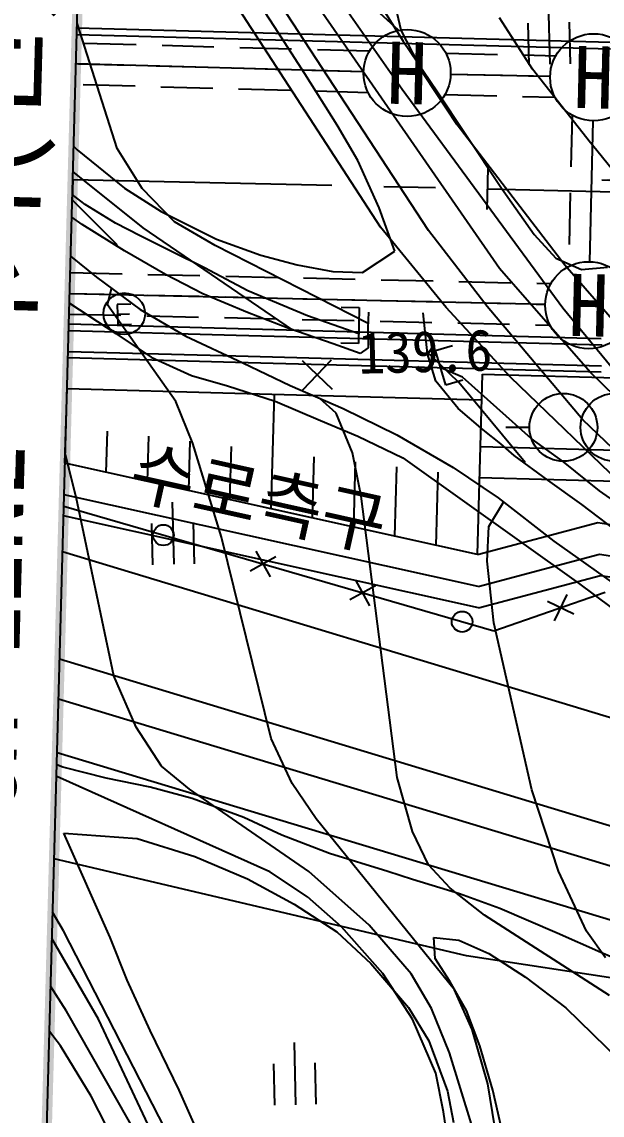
# Model space of a CAD drawing. Header units: millimetres. Extents: x 14950 to 15746, y 1103 to 1809.
# Drawn here: x 15027.4 to 15055.3, y 1426.4 to 1479.2 of the extents above; entities that cross this region are included whole.
import ezdxf
from ezdxf.enums import TextEntityAlignment as Align
from ezdxf.xclip import XClip

# ---------------------------------------------------------------- set-up
doc = ezdxf.new("R2010")
doc.units = ezdxf.units.MM
doc.header["$LTSCALE"] = 10
doc.header["$MEASUREMENT"] = 0
doc.header["$XCLIPFRAME"] = 2
for name, pattern in [('A-CENTR01', [2, 1.25, -0.25, 0.25, -0.25]), ('CENTER', [2, 1.25, -0.25, 0.25, -0.25]), ('HIDDEN', [0.375, 0.25, -0.125])]:
    doc.linetypes.add(name, pattern=pattern)
for name, color, linetype in [('TN-MACL', 6, 'A-CENTR01'), ('TN-MANH', 4, 'Continuous'), ('TZ-BASE', 253, 'Continuous'), ('TZ-CABL', 4, 'Continuous'), ('TZ-SYMB', 1, 'Continuous')]:
    doc.layers.add(name, color=color, linetype=linetype)
doc.layers.add('TX-PAPR', color=2, linetype='Continuous', plot=False)
doc.styles.add('GR', font='GulimChe.ttf')
doc.styles.add('HANA', font='GulimChe.ttf')
doc.styles.get("Standard").update_dxf_attribs({"font": 'GulimChe.ttf'})
doc.styles.add('굴림체', font='GulimChe.ttf')
doc.linetypes.add('ZIGZAG', pattern='A,0.0001,-0.2,[131,ltypeshp.shx,S=0.2,R=0,X=-0.2,Y=0],-0.4,[131,ltypeshp.shx,S=0.2,R=180,X=0.2,Y=0],-0.2', length=0.8001)
doc.dimstyles.get("Standard").update_dxf_attribs({"dimtxt": 0.18, "dimasz": 0.18, "dimexe": 0.18, "dimexo": 0.0625, "dimgap": 0.09, "dimtad": 0, "dimtih": 1, "dimtoh": 1, "dimdec": 4, "dimzin": 0, "dimdsep": 46, "dimtxsty": 'Standard', "dimcen": 0.09, "dimadec": 0, "dimazin": 0, "dimtfac": 1, "dimtdec": 4, "dimtofl": 0, "dimtmove": 0, "dimatfit": 3, "dimfxl": 0, "dimtolj": 1, "dimtzin": 0, "dimarcsym": 0})

# ---------------------------------------------------------------- blocks, each defined once
blk = doc.blocks.new('JD-DGDG5SGS')
at = {"layer": 'TZ-BASE'}
for p, q in [((14.847, -2.306, -74.896), (0.541, 19.732, -74.896)), ((15.833, 7.196, -70.896), (13.503, 17.221, -70.896)), ((17.159, -2.469, -73.896), (6.515, 13.797, -73.896)), ((20.572, -4.298, -72.896), (8.061, 13.797, -72.896)), ((9.734, 7.357, -75.477), (8.12, 9.823, -75.477)), ((15.883, 4.33, -71.896), (12.041, 9.856, -71.896)), ((14.501, 8.952, -70.635), (15.938, 6.677, -70.635)), ((22.931, 8.555, -70.414), (23.005, 5.556, -70.414)), ((2.15, 1.488, -75.896), (0.207, 7.539, -75.896)), ((22.169, 5.32, -69.896), (20.577, 7.802, -69.896)), ((22.005, 5.532, -70.414), (21.956, 7.531, -70.414)), ((24.005, 5.581, -70.414), (23.955, 7.58, -70.414)), ((0.192, 6.998, -215.896), (25.923, 6.294, -215.896)), ((0.2, 7.309, -215.896), (25.953, 6.621, -215.896)), ((11.19, 5.099, -75.477), (9.734, 7.357, -75.477)), ((16.949, 5.038, -70.896), (15.833, 7.196, -70.896)), ((15.938, 6.677, -70.635), (17.59, 4.229, -70.635)), ((24.962, 1.766, -69.896), (22.169, 5.32, -69.896)), ((12.749, 2.617, -75.477), (11.19, 5.099, -75.477)), ((18.532, 2.626, -70.896), (16.949, 5.038, -70.896)), ((23.629, -6.214, -71.896), (15.883, 4.33, -71.896)), ((17.59, 4.229, -70.635), (18.959, 2.158, -70.635)), ((13.742, 0.909, -75.477), (12.749, 2.617, -75.477)), ((23.729, -4.136, -70.896), (18.532, 2.626, -70.896)), ((18.959, 2.158, -70.635), (20.68, -0.422, -70.635)), ((0.044, 1.601, -75.477), (0.221, 1.423, -75.477)), ((25.057, 1.654, -69.896), (24.962, 1.766, -69.896)), ((29.627, -4.008, -69.896), (25.057, 1.654, -69.896)), ((0.221, 1.423, -75.477), (2.501, -0.419, -75.477)), ((3.348, -0.433, -75.896), (2.15, 1.488, -75.896)), ((0.023, 1, -215.896), (-0.023, -1, -215.896)), ((14.774, -1.372, -75.477), (13.742, 0.909, -75.477)), ((20.018, 0.543, -215.896), (19.972, -1.456, -215.896)), ((3.396, -2.335, -76.896), (0.01, 0.382, -76.896)), ((2.501, -0.419, -75.477), (4.269, -1.546, -75.477)), ((4.912, -2.053, -75.896), (3.348, -0.433, -75.896)), ((20.68, -0.422, -70.635), (22.246, -2.664, -70.635)), ((2.133, -3.145, -77.896), (-0.027, -0.985, -77.896)), ((0.597, -1.205, -215.896), (-0.02, -0.735, -215.896)), ((2.059, -2.118, -215.896), (0.597, -1.205, -215.896)), ((4.269, -1.546, -75.477), (6.933, -2.884, -75.477)), ((15.535, -3.459, -75.477), (14.774, -1.372, -75.477)), ((0.454, -2.177, -86.214), (-0.05, -1.826, -86.214)), ((6.86, -3.196, -75.896), (4.912, -2.053, -75.896)), ((2.495, -3.441, -86.214), (0.454, -2.177, -86.214)), ((3.254, -2.728, -215.896), (2.059, -2.118, -215.896)), ((10.598, -7.258, -76.896), (3.396, -2.335, -76.896)), ((18.008, -6.185, -74.896), (14.847, -2.306, -74.896)), ((19.976, -6.136, -73.896), (17.159, -2.469, -73.896)), ((2.15, -3.227, -77.896), (2.133, -3.145, -77.896)), ((4.759, -3.477, -215.896), (3.254, -2.728, -215.896)), ((6.933, -2.884, -75.477), (9.063, -3.654, -75.477)), ((22.246, -2.664, -70.635), (23.296, -3.803, -70.635)), ((4.465, -4.591, -86.214), (2.495, -3.441, -86.214)), ((6.354, -4.266, -215.896), (4.759, -3.477, -215.896)), ((14.242, -6.955, -75.896), (6.86, -3.196, -75.896)), ((9.063, -3.654, -75.477), (10.816, -4.117, -75.477)), ((13.972, -4.496, -75.477), (15.535, -3.459, -75.477)), ((-0.102, -3.708, -66.913), (1.145, -4.722, -66.913)), ((10.816, -4.117, -75.477), (12.537, -4.448, -75.477)), ((23.296, -3.803, -70.635), (24.532, -4.341, -70.635)), ((29.533, -10.823, -70.896), (23.729, -4.136, -70.896)), ((1.145, -4.722, -66.913), (3.249, -6.283, -66.913)), ((6.276, -5.515, -86.214), (4.465, -4.591, -86.214)), ((8.436, -5.383, -215.896), (6.354, -4.266, -215.896)), ((12.537, -4.448, -75.477), (13.972, -4.496, -75.477)), ((24.952, -9.302, -72.896), (20.572, -4.298, -72.896)), ((24.532, -4.341, -70.635), (25.787, -4.235, -70.635)), ((1.681, -6.053, -77.896), (1.871, -5.261, -77.896)), ((8.421, -6.415, -86.214), (6.276, -5.515, -86.214)), ((11.325, -6.583, -215.896), (8.436, -5.383, -215.896)), ((-0.164, -5.98, -74.059), (2.07, -7.442, -74.059)), ((4.964, -10.721, -77.896), (1.681, -6.053, -77.896)), ((2.807, -6.026, -77.649), (2.143, -6.042, -77.649)), ((2.143, -6.042, -77.649), (2.167, -7.005, -77.649)), ((3.249, -6.283, -66.913), (5.455, -7.57, -66.913)), ((12.951, -6.164, -215.896), (13.804, -6.174, -215.896)), ((13.804, -6.174, -215.896), (13.782, -7.916, -215.896)), ((21.114, -9.539, -74.896), (18.008, -6.185, -74.896)), ((24.598, -11.605, -73.896), (19.976, -6.136, -73.896)), ((26.632, -9.867, -71.896), (23.629, -6.214, -71.896)), ((2.736, -6.509, -77.649), (2.155, -6.524, -77.649)), ((10.421, -7.197, -86.214), (8.421, -6.415, -86.214)), ((13.803, -7.447, -215.896), (11.325, -6.583, -215.896)), ((14.261, -6.402, -86.214), (14.235, -7.175, -86.214)), ((17.105, -8.41, -75.734), (16.893, -6.432, -75.734)), ((-0.2, -7.297, -215.896), (7.885, -7.518, -215.896)), ((25.488, -7.691, -215.896), (-0.192, -6.989, -215.896)), ((2.167, -7.005, -77.649), (2.831, -6.989, -77.649)), ((12.553, -7.93, -86.214), (10.421, -7.197, -86.214)), ((14.235, -7.175, -86.214), (14.24, -8.132, -86.214)), ((2.07, -7.442, -74.059), (3.782, -8.584, -74.059)), ((5.455, -7.57, -66.913), (8.194, -8.857, -66.913)), ((7.885, -7.518, -215.896), (25.521, -7.991, -215.896)), ((13.782, -7.916, -215.896), (12.929, -7.905, -215.896)), ((-0.227, -8.297, -215.896), (7.858, -8.518, -215.896)), ((13.864, -8.396, -86.214), (12.553, -7.93, -86.214)), ((14.24, -8.132, -86.214), (13.864, -8.396, -86.214)), ((17.504, -9.731, -75.734), (17.105, -8.41, -75.734)), ((17.244, -8.484, -75.896), (17.106, -8.414, -75.896)), ((17.493, -8.26, -215.896), (18.311, -8.014, -215.896)), ((17.996, -9.928, -215.896), (17.493, -8.26, -215.896)), ((-0.236, -8.597, -215.896), (7.85, -8.818, -215.896)), ((3.782, -8.584, -74.059), (5.725, -9.458, -74.059)), ((7.85, -8.818, -215.896), (25.485, -9.291, -215.896)), ((7.858, -8.518, -215.896), (25.493, -8.991, -215.896)), ((8.194, -8.857, -66.913), (10.479, -9.944, -66.913)), ((11.067, -8.739, -76.25), (12.516, -10.118, -76.25)), ((11.102, -10.153, -76.25), (12.481, -8.704, -76.25)), ((18.619, -9.805, -75.896), (17.244, -8.484, -75.896)), ((5.725, -9.458, -74.059), (7.459, -9.957, -74.059)), ((18.789, -9.537, -215.896), (17.745, -9.094, -215.896)), ((19.513, -18.1, -215.896), (19.752, -9.397, -215.896)), ((19.752, -9.397, -215.896), (59.738, -10.491, -215.896)), ((27.874, -12.16, -72.896), (24.952, -9.302, -72.896)), ((7.459, -9.957, -74.059), (9.756, -10.694, -74.059)), ((10.479, -9.944, -66.913), (13.041, -11.059, -66.913)), ((18.584, -11.055, -75.734), (17.504, -9.731, -75.734)), ((18.813, -9.682, -215.896), (17.996, -9.928, -215.896)), ((21.817, -13.661, -75.896), (18.619, -9.805, -75.896)), ((22.111, -12.496, -215.896), (18.789, -9.537, -215.896)), ((29.962, -18.1, -74.896), (21.114, -9.539, -74.896)), ((-0.374, -13.695, -215.896), (-0.275, -10.096, -215.896)), ((-0.277, -10.096, -215.896), (7.809, -10.317, -215.896)), ((7.809, -10.317, -215.896), (19.717, -10.643, -215.896)), ((9.57, -15.897, -215.896), (9.721, -10.37, -215.896)), ((5.787, -12.736, -77.896), (4.964, -10.721, -77.896)), ((9.756, -10.694, -74.059), (11.953, -11.632, -74.059)), ((12.709, -11.275, -76.896), (11.916, -10.569, -76.896)), ((13.041, -11.059, -66.913), (15.634, -12.322, -66.913)), ((19.785, -12.089, -75.734), (18.584, -11.055, -75.734)), ((13.492, -13.196, -76.896), (12.709, -11.275, -76.896)), ((27.252, -14.151, -73.896), (24.598, -11.605, -73.896)), ((11.953, -11.632, -74.059), (13.752, -12.389, -74.059)), ((20.647, -12.762, -75.734), (19.785, -12.089, -75.734)), ((1.615, -14.135, -215.896), (1.669, -12.143, -215.896)), ((3.604, -14.576, -215.896), (3.663, -12.391, -215.896)), ((5.592, -15.016, -215.896), (5.657, -12.638, -215.896)), ((13.752, -12.389, -74.059), (15.91, -13.436, -74.059)), ((15.634, -12.322, -66.913), (18.345, -13.902, -66.913)), ((23.659, -13.633, -215.896), (22.111, -12.496, -215.896)), ((7.174, -17.269, -77.896), (5.787, -12.736, -77.896)), ((7.581, -15.457, -215.896), (7.651, -12.886, -215.896)), ((19.656, -12.885, -215.896), (39.656, -13.432, -215.896)), ((21.292, -13.317, -75.734), (20.647, -12.762, -75.734)), ((-0.374, -13.695, -215.896), (-0.375, -13.695, -215.896)), ((19.513, -18.1, -215.896), (-0.374, -13.695, -215.896)), ((0.165, -15.338, -78.896), (-0.362, -13.219, -78.896)), ((11.558, -16.338, -215.896), (11.639, -13.381, -215.896)), ((13.913, -15.287, -76.896), (13.492, -13.196, -76.896)), ((13.547, -16.778, -215.896), (13.633, -13.629, -215.896)), ((15.91, -13.436, -74.059), (24.389, -19.477, -74.059)), ((22.911, -14.511, -75.734), (21.292, -13.317, -75.734)), ((21.805, -13.695, -75.896), (21.817, -13.661, -75.896)), ((25.399, -15.035, -215.896), (23.659, -13.633, -215.896)), ((15.536, -17.219, -215.896), (15.627, -13.876, -215.896)), ((17.525, -17.659, -215.896), (17.621, -14.124, -215.896)), ((18.345, -13.902, -66.913), (20.507, -15.372, -66.913)), ((19.615, -14.385, -215.896), (39.615, -14.932, -215.896)), ((24.549, -15.688, -75.734), (22.911, -14.511, -75.734)), ((19.545, -19.643, -215.896), (-0.417, -15.222, -215.896)), ((15.638, -28.852, -76.896), (13.913, -15.287, -76.896)), ((27.218, -16.309, -215.896), (25.399, -15.035, -215.896)), ((1.982, -23.953, -78.896), (0.165, -15.338, -78.896)), ((4.795, -15.573, -78.312), (4.869, -18.572, -78.312)), ((20.067, -16.751, -75.896), (20.774, -15.578, -75.896)), ((20.507, -15.372, -66.913), (23.203, -17.45, -66.913)), ((26.616, -17.266, -75.734), (24.549, -15.688, -75.734)), ((19.567, -20.672, -215.896), (-0.445, -16.24, -215.896)), ((3.869, -18.597, -78.312), (3.82, -16.598, -78.312)), ((5.869, -18.548, -78.312), (5.819, -16.548, -78.312)), ((19.513, -18.1, -215.896), (25.313, -16.561, -215.896)), ((19.988, -18.423, -75.896), (20.067, -16.751, -75.896)), ((25.313, -16.561, -215.896), (39.512, -18.711, -215.896)), ((9.563, -26.976, -77.896), (7.174, -17.269, -77.896)), ((23.203, -17.45, -66.913), (35.372, -26.134, -66.913)), ((28.266, -26.686, -215.896), (-0.493, -17.976, -215.896)), ((9.792, -18.216, -215.896), (8.553, -18.898, -215.896)), ((8.831, -17.938, -215.896), (9.513, -19.177, -215.896)), ((19.545, -19.643, -215.896), (25.397, -18.091, -215.896)), ((20.307, -21.393, -75.896), (19.988, -18.423, -75.896)), ((25.397, -18.091, -215.896), (39.268, -20.191, -215.896)), ((13.634, -19.33, -215.896), (14.316, -20.569, -215.896)), ((19.567, -20.672, -215.896), (25.453, -19.111, -215.896)), ((24.389, -19.477, -74.059), (33.991, -26.678, -74.059)), ((25.453, -19.111, -215.896), (39.138, -21.182, -215.896)), ((14.594, -19.608, -215.896), (13.355, -20.29, -215.896)), ((23.832, -20.024, -215.896), (23.216, -21.297, -215.896)), ((22.887, -20.353, -215.896), (24.161, -20.968, -215.896)), ((22.137, -29.459, -75.896), (20.307, -21.393, -75.896)), ((27.389, -31.645, -215.896), (-0.635, -23.157, -215.896)), ((3.06, -26.432, -78.896), (1.982, -23.953, -78.896)), ((35.938, -36.167, -215.896), (-0.687, -25.074, -215.896)), ((4.287, -28.313, -78.896), (3.06, -26.432, -78.896)), ((10.579, -29.142, -77.896), (9.563, -26.976, -77.896)), ((35.213, -38.559, -215.896), (-0.758, -27.665, -215.896)), ((-0.471, -28.358, -74.059), (-0.774, -28.249, -74.059)), ((1.612, -28.885, -74.059), (-0.471, -28.358, -74.059)), ((5.629, -29.424, -78.896), (4.287, -28.313, -78.896)), ((-0.764, -28.806, -79.896), (-0.789, -28.793, -79.896)), ((9.498, -33.409, -79.896), (-0.764, -28.806, -79.896)), ((3.734, -29.323, -74.059), (1.612, -28.885, -74.059)), ((16.376, -31.462, -76.896), (15.638, -28.852, -76.896)), ((5.76, -29.868, -74.059), (3.734, -29.323, -74.059)), ((11.388, -33.397, -78.896), (5.629, -29.424, -78.896)), ((11.737, -30.849, -77.896), (10.579, -29.142, -77.896)), ((23.423, -33.378, -75.896), (22.137, -29.459, -75.896)), ((8.254, -30.796, -74.059), (5.76, -29.868, -74.059)), ((10.087, -31.648, -74.059), (8.254, -30.796, -74.059)), ((18.402, -39.112, -77.896), (11.737, -30.849, -77.896)), ((-0.427, -31.546, -80.153), (3.1, -31.807, -80.153)), ((1.803, -36.573, -80.153), (-0.427, -31.546, -80.153)), ((12.378, -32.533, -74.059), (10.087, -31.648, -74.059)), ((17.154, -33.067, -76.896), (16.376, -31.462, -76.896)), ((3.1, -31.807, -80.153), (5.891, -32.671, -80.153)), ((5.891, -32.671, -80.153), (8.434, -33.749, -80.153)), ((15.187, -33.397, -74.059), (12.378, -32.533, -74.059)), ((-0.896, -32.788, -215.896), (-0.899, -32.787, -215.896)), ((-0.896, -32.788, -215.896), (-0.899, -32.787, -215.896)), ((18.987, -37.463, -215.896), (-0.896, -32.788, -215.896)), ((18.987, -37.463, -215.896), (-0.896, -32.788, -215.896)), ((18.197, -34.203, -76.896), (17.154, -33.067, -76.896)), ((8.434, -33.749, -80.153), (10.679, -34.964, -80.153)), ((11.315, -34.62, -79.896), (9.498, -33.409, -79.896)), ((14.287, -35.977, -78.896), (11.388, -33.397, -78.896)), ((16.39, -33.787, -74.059), (15.187, -33.397, -74.059)), ((24.781, -36.281, -75.896), (23.423, -33.378, -75.896)), ((18.652, -34.468, -74.059), (16.39, -33.787, -74.059)), ((19.856, -35.501, -76.896), (18.197, -34.203, -76.896)), ((12.954, -36.063, -79.896), (11.315, -34.62, -79.896)), ((20.599, -35.176, -74.059), (18.652, -34.468, -74.059)), ((10.679, -34.964, -80.153), (12.735, -36.302, -80.153)), ((23.361, -36.371, -74.059), (20.599, -35.176, -74.059)), ((-0.447, -36.26, -80.896), (-0.969, -35.358, -80.896)), ((25.881, -39.381, -76.896), (19.856, -35.501, -76.896)), ((6.295, -49.382, -80.896), (-0.447, -36.26, -80.896)), ((12.735, -36.302, -80.153), (14.38, -37.829, -80.153)), ((14.957, -38.321, -79.896), (12.954, -36.063, -79.896)), ((16.315, -38.34, -78.896), (14.287, -35.977, -78.896)), ((25.467, -37.306, -74.059), (23.361, -36.371, -74.059)), ((25.696, -37.556, -75.896), (24.781, -36.281, -75.896)), ((1.238, -40.513, -81.896), (-1.004, -36.634, -81.896)), ((2.621, -38.643, -80.153), (1.803, -36.573, -80.153)), ((17.481, -37.599, -77.759), (17.404, -36.582, -77.759)), ((17.404, -36.582, -77.759), (18.616, -36.714, -77.759)), ((18.616, -36.714, -77.759), (20.069, -37.351, -77.759)), ((20.069, -37.351, -77.759), (21.837, -38.495, -77.759)), ((27.665, -38.243, -74.059), (25.467, -37.306, -74.059)), ((14.38, -37.829, -80.153), (16.189, -39.95, -80.153)), ((18.201, -38.726, -77.759), (17.481, -37.599, -77.759)), ((38.911, -40.5, -215.896), (18.987, -37.463, -215.896)), ((38.911, -40.5, -215.896), (18.987, -37.463, -215.896)), ((16.379, -40.525, -79.896), (14.957, -38.321, -79.896)), ((17.298, -40.01, -78.896), (16.315, -38.34, -78.896)), ((21.837, -38.495, -77.759), (23.777, -39.977, -77.759)), ((-0.299, -40.134, -82.896), (-1.067, -38.932, -82.896)), ((3.738, -41.074, -80.153), (2.621, -38.643, -80.153)), ((18.985, -40.097, -77.759), (18.201, -38.726, -77.759)), ((19.255, -41.018, -77.896), (18.402, -39.112, -77.896)), ((16.189, -39.95, -80.153), (17.169, -41.567, -80.153)), ((18.164, -42.15, -78.896), (17.298, -40.01, -78.896)), ((23.777, -39.977, -77.759), (26.366, -42.492, -77.759)), ((4.059, -47.806, -82.896), (-0.299, -40.134, -82.896)), ((5.345, -49.233, -81.896), (1.238, -40.513, -81.896)), ((17.503, -43.128, -79.896), (16.379, -40.525, -79.896)), ((19.628, -41.813, -77.759), (18.985, -40.097, -77.759)), ((-0.595, -41.799, -215.896), (-1.127, -41.117, -215.896)), ((5.138, -43.938, -80.153), (3.738, -41.074, -80.153)), ((20.016, -43.643, -77.896), (19.255, -41.018, -77.896)), ((10.67, -41.651, -80.484), (10.745, -44.65, -80.484)), ((17.169, -41.567, -80.153), (18.066, -43.99, -80.153)), ((0.891, -44.242, -215.896), (-0.595, -41.799, -215.896)), ((19.228, -45.581, -78.896), (18.164, -42.15, -78.896)), ((20.259, -43.951, -77.759), (19.628, -41.813, -77.759)), ((9.745, -44.675, -80.484), (9.695, -42.675, -80.484)), ((11.744, -44.625, -80.484), (11.695, -42.626, -80.484)), ((17.879, -44.984, -79.896), (17.503, -43.128, -79.896)), ((20.497, -46.544, -77.896), (20.016, -43.643, -77.896)), ((2.103, -46.62, -215.896), (0.891, -44.242, -215.896)), ((6.321, -46.611, -80.153), (5.138, -43.938, -80.153)), ((18.066, -43.99, -80.153), (18.367, -45.51, -80.153)), ((20.727, -45.993, -77.759), (20.259, -43.951, -77.759)), ((19.587, -57.063, -79.896), (17.879, -44.984, -79.896))]:
    blk.add_line(p, q, dxfattribs=at)
at = {"layer": 'TZ-BASE', "ltscale": 0.2}
for p, q in [((-0.432, -15.773, -215.896), (20.301, -21.783, -215.896)), ((20.301, -21.783, -215.896), (25.667, -19.914, -215.896))]:
    blk.add_line(p, q, dxfattribs=at)
at = {"layer": 'TZ-BASE', "linetype": 'CENTER', "elevation": -215.896, "flags": 128}
blk.add_lwpolyline([(0, 0), (219.044, -4.999, 0.001522), (279.939, -5.644, 0.0105), (699.871, 0)], format="xyb", dxfattribs=at)
at = {"layer": 'TZ-BASE'}
for centre, radius in [((2.486, -6.482, -77.649), 1), ((4.37, -17.165, -215.896), 0.5), ((18.777, -21.342, -215.896), 0.5)]:
    blk.add_circle(centre, radius, dxfattribs=at)
at = {"layer": 'TZ-BASE', "style": 'HANA'}
for s, height, rotation, p in [('139.6', 2, 1.4195, (13.791, -9.379, -76.25)), ('수로측구', 2.5, 347.4446, (2.573, -15.225, -215.896))]:
    blk.add_text(s, height=height, rotation=rotation, dxfattribs=at).set_placement(p)

msp = doc.modelspace()

# ---------------------------------------------------------------- linework, layer by layer
at = {"layer": 'TN-MACL', "const_width": 0.5}
msp.add_lwpolyline([(15031.863, 1546.554), (15027.754, 1396.61)], dxfattribs=at)
at = {"layer": 'TN-MANH'}
for centre in [(15045.93, 1476.714), (15054.927, 1476.509), (15054.686, 1465.511)]:
    msp.add_circle(centre, 2.1, dxfattribs=at)
at = {"layer": 'TX-PAPR', "flags": 128}
msp.add_lwpolyline([(15031.864, 1546.582), (15727.095, 1546.582), (15732.263, 1396.582), (15027.753, 1396.582)], close=True, dxfattribs=at)
at = {"layer": 'TZ-BASE'}
msp.add_line((15045.521, 1478.774, -215.896), (15040.77, 1483.124, -215.896), dxfattribs=at)
at = {"layer": 'TZ-CABL', "linetype": 'HIDDEN'}
for points in [[(15044.111, 1477.764), (15029.988, 1478.151)], [(15047.798, 1477.672), (15053.104, 1477.551)], [(15043.83, 1476.772), (15029.961, 1477.152)], [(15048.029, 1476.666), (15052.828, 1476.557)], [(15044.056, 1475.765), (15029.934, 1476.152)], [(15047.753, 1475.672), (15053.058, 1475.551)], [(15053.885, 1474.685), (15053.719, 1467.375)], [(15029.685, 1467.082), (15052.863, 1466.553)], [(15029.658, 1466.083), (15052.587, 1465.559)], [(15029.63, 1465.083), (15052.817, 1464.554)]]:
    msp.add_lwpolyline(points, dxfattribs=at)
at = {"layer": 'TZ-CABL', "linetype": 'ZIGZAG', "ltscale": 0.5}
for points in [[(15043.83, 1476.772), (15029.961, 1477.152)], [(15048.029, 1476.666), (15052.828, 1476.557)], [(15054.879, 1474.409), (15054.724, 1467.611)], [(15029.658, 1466.083), (15052.587, 1465.559)]]:
    msp.add_lwpolyline(points, dxfattribs=at)
at = {"layer": 'TZ-SYMB', "linetype": 'ByBlock', "ltscale": 5}
msp.add_lwpolyline([(15051.832, 1459.617), (15050.691, 1459.617)], dxfattribs=at)
for centre in [(15053.468, 1459.617), (15055.934, 1459.617)]:
    msp.add_circle(centre, 1.636, dxfattribs=at)

# ---------------------------------------------------------------- block references
at = {"layer": 'TZ-BASE'}
ref = msp.add_blockref('JD-DGDG5SGS', (15029.808, 1471.582), dxfattribs=at)
XClip(ref).set_block_clipping_path([(2.0554214451, 74.9999997736), (697.2865998994, 74.9999245237), (702.4547041552, -75.0000750513), (-2.0554214453, -74.9999997815)])

# ---------------------------------------------------------------- texts
at = {"layer": 'TN-MACL', "style": '굴림체'}
msp.add_text('MATCH LINE 서기(현)297㎞100.00', height=4, rotation=88.4302, dxfattribs=at).set_placement((15025.86, 1471.679), align=Align.MIDDLE_CENTER)
at = {"layer": 'TN-MANH', "linetype": 'ByBlock', "style": 'GR'}
for p in [(15045.93, 1476.714), (15054.927, 1476.509), (15054.686, 1465.511)]:
    msp.add_text('H', height=3, rotation=358.6927, dxfattribs=at).set_placement(p, align=Align.MIDDLE)

# ---------------------------------------------------------------- leaders
at = {"layer": 'TZ-BASE'}
msp.add_leader([(15055.314, 1471.557, -215.896), (15073.141, 1471.15, -215.896)], dimstyle='Standard', override={"dimtxt": 3, "dimasz": 3, "dimexe": 2, "dimexo": 3, "dimgap": 1, "dimtad": 0, "dimtih": 0, "dimcen": 1, "dimaunit": 1, "dimadec": 8, "dimtix": 1, "dimtofl": 1, "dimtmove": 2, "dimtvp": 2}, dxfattribs=at)

doc.saveas('drawing.dxf')
